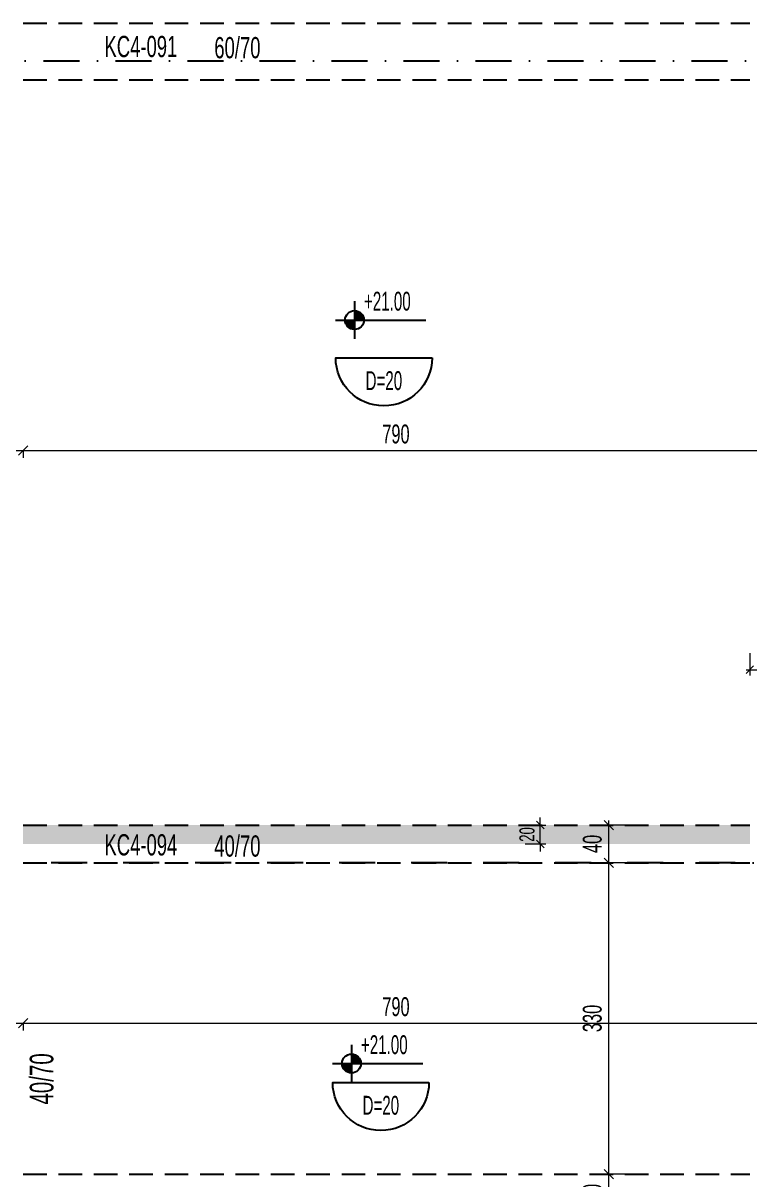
# Model space of a CAD drawing. Header units: millimetres. Extents: x -10495 to 6658, y -696 to 43288.
# Drawn here: x 1740 to 2510, y 1364 to 2590 of the extents above; entities that cross this region are included whole.
import ezdxf
from ezdxf.enums import TextEntityAlignment as Align

# ---------------------------------------------------------------- set-up
doc = ezdxf.new("R2010")
doc.units = ezdxf.units.MM
doc.header["$LTSCALE"] = 100
doc.header["$PDSIZE"] = -100
doc.linetypes.add('DASHDOT', pattern=[25.4, 12.7, -6.35, 0, -6.35])
doc.linetypes.add('HIDDEN', pattern=[0.375, 0.25, -0.125])
for name, color, linetype in [('AKS_ULK', 8, 'DASHDOT'), ('KOT_ULK', 7, 'Continuous'), ('TARAMA BOSLUK-TARIF SEFFAF YUZEYLER_ULK', 159, 'Continuous')]:
    doc.layers.add(name, color=color, linetype=linetype)
for name, color, linetype, lineweight in [('DOSEME ISMI_ULK', 244, 'Continuous', 25), ('KIRIS BOYUT_ULK', 232, 'Continuous', 13), ('KIRIS CIZGI KESIK_ULK', 41, 'HIDDEN', 25), ('KIRIS ISIM_ULK', 221, 'Continuous', 13), ('OLCU IC_ULK', 146, 'Continuous', 18)]:
    doc.layers.add(name, color=color, linetype=linetype, lineweight=lineweight)
doc.styles.add('ulkr-simplxtw.shx', font='ulkr-simplxtw.shx', dxfattribs={"width": 0.65})
doc.dimstyles.new('1-100-IC_ULK', dxfattribs={"dimscale": 10, "dimtxt": 2, "dimasz": 1, "dimexe": 0.75, "dimexo": 1, "dimgap": 0.75, "dimtad": 1, "dimdec": 1, "dimzin": 9, "dimdsep": 46, "dimtxsty": 'ulkr-simplxtw.shx', "dimblk": 'OBLIQUE', "dimcen": 0.1, "dimdle": 0.5, "dimclrd": 146, "dimclre": 146, "dimclrt": 2, "dimadec": 0, "dimazin": 2, "dimtfac": 1, "dimtdec": 1, "dimtix": 1, "dimtmove": 2, "dimatfit": 3, "dimldrblk": 'OBLIQUE', "dimfxl": 1, "dimtolj": 1, "dimtzin": 0, "dimlwd": -1, "dimlwe": -1, "dimarcsym": 0})

# ---------------------------------------------------------------- blocks, each defined once
blk = doc.blocks.new('*U6')
at = {"layer": 'KOT_ULK'}
h = blk.add_hatch(color=251, dxfattribs=at)
h.dxf.hatch_style = 1
h.paths.add_polyline_path([(0, 0), (-10, 0, 0.414214), (0, -10)])
h = blk.add_hatch(color=251, dxfattribs=at)
h.dxf.hatch_style = 1
h.paths.add_polyline_path([(10, 0, 0.414214), (0, 10), (0, 0)])
at = {"layer": 'KOT_ULK', "color": 12}
for p, q in [((0, 20), (0, -20)), ((-20, 0), (75.6, 0))]:
    blk.add_line(p, q, dxfattribs=at)
blk.add_circle((0, 0), 10, dxfattribs=at)
at = {"layer": 'KOT_ULK', "style": 'ulkr-simplxtw.shx', "width": 0.6}
for tag, p in [('6', (10, 145)), ('5', (10, 118)), ('4', (10, 91)), ('3', (10, 64)), ('2', (10, 37)), ('1', (10, 10))]:
    blk.add_attdef(tag, p, '', height=20, dxfattribs=at)
at = {"layer": 'KOT_ULK', "color": 242, "style": 'ulkr-simplxtw.shx', "width": 0.65}
blk.add_attdef('NOT', text='', height=20, dxfattribs=at).set_placement((14.8, -10), align=Align.TOP_LEFT)
blk = doc.blocks.new('Döşeme kalınğı_ULK')
at = {"layer": 'DOSEME ISMI_ULK', "color": 12}
blk.add_lwpolyline([(51, 0, -1), (-51, 0)], format="xyb", close=True, dxfattribs=at)
at = {"layer": 'DOSEME ISMI_ULK', "style": 'ulkr-simplxtw.shx', "width": 0.6}
blk.add_attdef('1', text='', height=20, dxfattribs=at).set_placement((0, -14.2), align=Align.TOP_CENTER)
blk = doc.blocks.new('_Oblique')
at = {"color": 0, "linetype": 'ByBlock', "lineweight": -2}
blk.add_line((-0.5, -0.5), (0.5, 0.5), dxfattribs=at)
blk = doc.blocks.new('*D596')
at = {"layer": 'Defpoints', "color": 0, "transparency": 16777216}
for p in [(1700, 2161.9), (1740, 2161.9), (1740, 2136.9)]:
    blk.add_point(p, dxfattribs=at)
at = {"layer": 'OLCU IC_ULK', "color": 146, "transparency": 16777216}
blk.add_line((1695, 2136.9), (1745, 2136.9), dxfattribs=at)
at = {"layer": 'OLCU IC_ULK', "color": 146, "linetype": 'Continuous', "transparency": 16777216}
for p, q in [((1700, 2136.9), (1700, 2129.4)), ((1740, 2136.9), (1740, 2129.4))]:
    blk.add_line(p, q, dxfattribs=at)
at = {"layer": 'OLCU IC_ULK', "color": 146, "transparency": 16777216, "xscale": 10, "yscale": 10, "zscale": 10, "rotation": 180}
blk.add_blockref('_Oblique', (1700, 2136.9), dxfattribs=at)
at = {"layer": 'OLCU IC_ULK', "color": 146, "transparency": 16777216, "xscale": 10, "yscale": 10, "zscale": 10}
blk.add_blockref('_Oblique', (1740, 2136.9), dxfattribs=at)
at = {"layer": 'OLCU IC_ULK', "color": 2, "transparency": 16777216, "insert": (1720, 2154.4), "char_height": 20, "attachment_point": 5, "style": 'ulkr-simplxtw.shx'}
blk.add_mtext('\\A1;40', dxfattribs=at)
blk = doc.blocks.new('*D597')
at = {"layer": 'Defpoints', "color": 0, "transparency": 16777216}
for p in [(1740, 2161.9), (2530, 2161.9), (2530, 2136.9)]:
    blk.add_point(p, dxfattribs=at)
at = {"layer": 'OLCU IC_ULK', "color": 146, "transparency": 16777216}
blk.add_line((1735, 2136.9), (2535, 2136.9), dxfattribs=at)
at = {"layer": 'OLCU IC_ULK', "color": 146, "linetype": 'Continuous', "transparency": 16777216}
for p, q in [((1740, 2136.9), (1740, 2129.4)), ((2530, 2136.9), (2530, 2129.4))]:
    blk.add_line(p, q, dxfattribs=at)
at = {"layer": 'OLCU IC_ULK', "color": 146, "transparency": 16777216, "xscale": 10, "yscale": 10, "zscale": 10, "rotation": 180}
blk.add_blockref('_Oblique', (1740, 2136.9), dxfattribs=at)
at = {"layer": 'OLCU IC_ULK', "color": 146, "transparency": 16777216, "xscale": 10, "yscale": 10, "zscale": 10}
blk.add_blockref('_Oblique', (2530, 2136.9), dxfattribs=at)
at = {"layer": 'OLCU IC_ULK', "color": 2, "transparency": 16777216, "insert": (2135, 2154.4), "char_height": 20, "attachment_point": 5, "style": 'ulkr-simplxtw.shx'}
blk.add_mtext('\\A1;790', dxfattribs=at)
blk = doc.blocks.new('*D619')
at = {"layer": 'Defpoints', "color": 0, "transparency": 16777216}
for p in [(2530, 1557.4), (1740, 1554.9), (2530, 1529.9)]:
    blk.add_point(p, dxfattribs=at)
at = {"layer": 'OLCU IC_ULK', "color": 146, "transparency": 16777216}
blk.add_line((1735, 1529.9), (2535, 1529.9), dxfattribs=at)
at = {"layer": 'OLCU IC_ULK', "color": 146, "linetype": 'Continuous', "transparency": 16777216}
for p, q in [((1740, 1529.9), (1740, 1522.4)), ((2530, 1529.9), (2530, 1522.4))]:
    blk.add_line(p, q, dxfattribs=at)
at = {"layer": 'OLCU IC_ULK', "color": 146, "transparency": 16777216, "xscale": 10, "yscale": 10, "zscale": 10, "rotation": 180}
blk.add_blockref('_Oblique', (1740, 1529.9), dxfattribs=at)
at = {"layer": 'OLCU IC_ULK', "color": 146, "transparency": 16777216, "xscale": 10, "yscale": 10, "zscale": 10}
blk.add_blockref('_Oblique', (2530, 1529.9), dxfattribs=at)
at = {"layer": 'OLCU IC_ULK', "color": 2, "transparency": 16777216, "insert": (2135, 1547.4), "char_height": 20, "attachment_point": 5, "style": 'ulkr-simplxtw.shx'}
blk.add_mtext('\\A1;790', dxfattribs=at)
blk = doc.blocks.new('*D620')
at = {"layer": 'Defpoints', "color": 0, "transparency": 16777216}
for p in [(1700, 1554.9), (1740, 1554.9), (1740, 1529.9)]:
    blk.add_point(p, dxfattribs=at)
at = {"layer": 'OLCU IC_ULK', "color": 146, "transparency": 16777216}
blk.add_line((1695, 1529.9), (1745, 1529.9), dxfattribs=at)
at = {"layer": 'OLCU IC_ULK', "color": 146, "linetype": 'Continuous', "transparency": 16777216}
for p, q in [((1700, 1529.9), (1700, 1522.4)), ((1740, 1529.9), (1740, 1522.4))]:
    blk.add_line(p, q, dxfattribs=at)
at = {"layer": 'OLCU IC_ULK', "color": 146, "transparency": 16777216, "xscale": 10, "yscale": 10, "zscale": 10, "rotation": 180}
blk.add_blockref('_Oblique', (1700, 1529.9), dxfattribs=at)
at = {"layer": 'OLCU IC_ULK', "color": 146, "transparency": 16777216, "xscale": 10, "yscale": 10, "zscale": 10}
blk.add_blockref('_Oblique', (1740, 1529.9), dxfattribs=at)
at = {"layer": 'OLCU IC_ULK', "color": 2, "transparency": 16777216, "insert": (1720, 1547.4), "char_height": 20, "attachment_point": 5, "style": 'ulkr-simplxtw.shx'}
blk.add_mtext('\\A1;40', dxfattribs=at)
blk = doc.blocks.new('*D529')
at = {"layer": 'Defpoints', "color": 0, "transparency": 16777216}
for p in [(2360.6, 1370), (2401.6, 1370), (2401.6, 1330)]:
    blk.add_point(p, dxfattribs=at)
at = {"layer": 'OLCU IC_ULK', "color": 146, "transparency": 16777216}
blk.add_line((2360.6, 1325), (2360.6, 1375), dxfattribs=at)
at = {"layer": 'OLCU IC_ULK', "color": 146, "linetype": 'Continuous', "transparency": 16777216}
for p, q in [((2391.6, 1370), (2353.1, 1370)), ((2391.6, 1330), (2353.1, 1330))]:
    blk.add_line(p, q, dxfattribs=at)
at = {"layer": 'OLCU IC_ULK', "color": 146, "transparency": 16777216, "xscale": 10, "yscale": 10, "zscale": 10}
for p, rotation in [((2360.6, 1370), 90), ((2360.6, 1330), 270)]:
    blk.add_blockref('_Oblique', p, dxfattribs=dict(at, rotation=rotation))
at = {"layer": 'OLCU IC_ULK', "color": 2, "transparency": 16777216, "insert": (2343.1, 1350), "char_height": 20, "attachment_point": 5, "rotation": 90, "style": 'ulkr-simplxtw.shx'}
blk.add_mtext('\\A1;40', dxfattribs=at)
blk = doc.blocks.new('*D530')
at = {"layer": 'Defpoints', "color": 0, "transparency": 16777216}
for p in [(2360.6, 1700), (2401.6, 1700), (2401.6, 1370)]:
    blk.add_point(p, dxfattribs=at)
at = {"layer": 'OLCU IC_ULK', "color": 146, "transparency": 16777216}
blk.add_line((2360.6, 1365), (2360.6, 1705), dxfattribs=at)
at = {"layer": 'OLCU IC_ULK', "color": 146, "linetype": 'Continuous', "transparency": 16777216}
for p, q in [((2391.6, 1700), (2353.1, 1700)), ((2391.6, 1370), (2353.1, 1370))]:
    blk.add_line(p, q, dxfattribs=at)
at = {"layer": 'OLCU IC_ULK', "color": 146, "transparency": 16777216, "xscale": 10, "yscale": 10, "zscale": 10}
for p, rotation in [((2360.6, 1700), 90), ((2360.6, 1370), 270)]:
    blk.add_blockref('_Oblique', p, dxfattribs=dict(at, rotation=rotation))
at = {"layer": 'OLCU IC_ULK', "color": 2, "transparency": 16777216, "insert": (2343.1, 1535), "char_height": 20, "attachment_point": 5, "rotation": 90, "style": 'ulkr-simplxtw.shx'}
blk.add_mtext('\\A1;330', dxfattribs=at)
blk = doc.blocks.new('*D531')
at = {"layer": 'Defpoints', "color": 0, "transparency": 16777216}
for p in [(2360.6, 1740), (2401.6, 1740), (2401.6, 1700)]:
    blk.add_point(p, dxfattribs=at)
at = {"layer": 'OLCU IC_ULK', "color": 146, "transparency": 16777216}
blk.add_line((2360.6, 1695), (2360.6, 1745), dxfattribs=at)
at = {"layer": 'OLCU IC_ULK', "color": 146, "linetype": 'Continuous', "transparency": 16777216}
for p, q in [((2391.6, 1740), (2353.1, 1740)), ((2391.6, 1700), (2353.1, 1700))]:
    blk.add_line(p, q, dxfattribs=at)
at = {"layer": 'OLCU IC_ULK', "color": 146, "transparency": 16777216, "xscale": 10, "yscale": 10, "zscale": 10}
for p, rotation in [((2360.6, 1740), 90), ((2360.6, 1700), 270)]:
    blk.add_blockref('_Oblique', p, dxfattribs=dict(at, rotation=rotation))
at = {"layer": 'OLCU IC_ULK', "color": 2, "transparency": 16777216, "insert": (2343.1, 1720), "char_height": 20, "attachment_point": 5, "rotation": 90, "style": 'ulkr-simplxtw.shx'}
blk.add_mtext('\\A1;40', dxfattribs=at)
blk = doc.blocks.new('*D539')
at = {"layer": 'Defpoints', "color": 0, "transparency": 16777216}
for p in [(2510, 1930.3), (2550, 1930.3), (2550, 1904.6)]:
    blk.add_point(p, dxfattribs=at)
at = {"layer": 'OLCU IC_ULK', "color": 146, "linetype": 'Continuous', "transparency": 16777216}
for p, q in [((2510, 1922.3), (2510, 1898.6)), ((2550, 1922.3), (2550, 1898.6))]:
    blk.add_line(p, q, dxfattribs=at)
at = {"layer": 'OLCU IC_ULK', "color": 146, "transparency": 16777216}
for p, q in [((2506, 1904.6), (2554, 1904.6)), ((2530, 1904.6), (2551.1, 1868.3)), ((2551.1, 1868.3), (2580, 1868.3))]:
    blk.add_line(p, q, dxfattribs=at)
at = {"layer": 'OLCU IC_ULK', "color": 146, "transparency": 16777216, "xscale": 8, "yscale": 8, "zscale": 8, "rotation": 180}
blk.add_blockref('_Oblique', (2510, 1904.6), dxfattribs=at)
at = {"layer": 'OLCU IC_ULK', "color": 146, "transparency": 16777216, "xscale": 8, "yscale": 8, "zscale": 8}
blk.add_blockref('_Oblique', (2550, 1904.6), dxfattribs=at)
at = {"layer": 'OLCU IC_ULK', "color": 2, "lineweight": -3, "transparency": 16777216, "insert": (2565.6, 1882.3), "char_height": 16, "attachment_point": 5, "style": 'ulkr-simplxtw.shx'}
blk.add_mtext('\\A1;40', dxfattribs=at)
blk = doc.blocks.new('*D543')
at = {"layer": 'Defpoints', "color": 0, "transparency": 16777216}
for p in [(2264.1, 1740), (2287.9, 1740), (2264.1, 1720)]:
    blk.add_point(p, dxfattribs=at)
at = {"layer": 'OLCU IC_ULK', "color": 146, "transparency": 16777216}
for p, q in [((2287.9, 1740), (2287.9, 1748)), ((2287.9, 1720), (2287.9, 1740)), ((2287.9, 1720), (2287.9, 1712))]:
    blk.add_line(p, q, dxfattribs=at)
at = {"layer": 'OLCU IC_ULK', "color": 146, "linetype": 'Continuous', "transparency": 16777216}
for p, q in [((2272.1, 1740), (2293.9, 1740)), ((2272.1, 1720), (2293.9, 1720))]:
    blk.add_line(p, q, dxfattribs=at)
at = {"layer": 'OLCU IC_ULK', "color": 146, "transparency": 16777216, "xscale": 8, "yscale": 8, "zscale": 8}
for p, rotation in [((2287.9, 1740), 270), ((2287.9, 1720), 90)]:
    blk.add_blockref('_Oblique', p, dxfattribs=dict(at, rotation=rotation))
at = {"layer": 'OLCU IC_ULK', "color": 2, "lineweight": -3, "transparency": 16777216, "insert": (2273.9, 1730), "char_height": 16, "attachment_point": 5, "rotation": 90, "style": 'ulkr-simplxtw.shx'}
blk.add_mtext('\\A1;20', dxfattribs=at)
blk = doc.blocks.new('Kiriş_Sembol_ULK')
at = {"layer": 'KIRIS BOYUT_ULK', "style": 'ulkr-simplxtw.shx', "width": 0.65}
blk.add_attdef('B', text='', height=25, dxfattribs=at).set_placement((21, 0.4), align=Align.MIDDLE_LEFT)
at = {"layer": 'KIRIS ISIM_ULK', "style": 'ulkr-simplxtw.shx', "width": 0.65}
blk.add_attdef('K', text='', height=25, dxfattribs=at).set_placement((-18.2, 12.9), align=Align.TOP_RIGHT)
blk = doc.blocks.new('*U10')
at = {"layer": 'KIRIS BOYUT_ULK', "style": 'ulkr-simplxtw.shx', "width": 0.65}
blk.add_attdef('B', text='', height=25, dxfattribs=at).set_placement((10.8, -15.7), align=Align.TOP_CENTER)
at = {"layer": 'KIRIS ISIM_ULK', "style": 'ulkr-simplxtw.shx', "width": 0.65}
blk.add_attdef('K', text='', height=25, dxfattribs=at).set_placement((10.8, 25), align=Align.TOP_CENTER)

msp = doc.modelspace()

# ---------------------------------------------------------------- hatches: boundary and pattern name
at = {"layer": 'TARAMA BOSLUK-TARIF SEFFAF YUZEYLER_ULK', "lineweight": -3}
h = msp.add_hatch(color=256, dxfattribs=at)
h.dxf.hatch_style = 1
h.paths.add_polyline_path([(2510, 1740), (1740, 1740), (1740, 1720), (2510, 1720)])

# ---------------------------------------------------------------- linework, layer by layer
at = {"layer": 'AKS_ULK', "ltscale": 0.03}
for points in [[(-577.53, 2525), (-527.53, 2525), (-527.53, 2550), (6488.3, 2550), (6488.3, 2475), (6538.3, 2475)], [(6538.3, 1700), (-577.53, 1700)]]:
    msp.add_lwpolyline(points, dxfattribs=at)
at = {"layer": 'KIRIS CIZGI KESIK_ULK'}
for p, q in [((1740, 2590), (2510, 2590)), ((1740, 2530), (2510, 2530)), ((1740, 1740), (2510, 1740)), ((1740, 1700), (2510, 1700)), ((1740, 1370), (2510, 1370))]:
    msp.add_line(p, q, dxfattribs=at)

# ---------------------------------------------------------------- block references
at = {"layer": 'DOSEME ISMI_ULK'}
for p in [(2122.22, 2235.29), (2119, 1467.2)]:
    msp.add_blockref('Döşeme kalınğı_ULK', p, dxfattribs=at).add_auto_attribs({'1': 'D=20'})
at = {"layer": 'KIRIS ISIM_ULK'}
ref = msp.add_blockref('Kiriş_Sembol_ULK', (1921.53, 2563.56), dxfattribs=at)
ref.add_attrib('B', '60/70', dxfattribs={"layer": 'KIRIS BOYUT_ULK', "height": 22.5, "style": 'ulkr-simplxtw.shx', "width": 0.65}).set_placement((1942.54, 2564), align=Align.MIDDLE_LEFT)
ref.add_attrib('K', 'KC4-091', dxfattribs={"height": 22.5, "style": 'ulkr-simplxtw.shx', "width": 0.65}).set_placement((1903.37, 2576.5), align=Align.TOP_RIGHT)
ref = msp.add_blockref('Kiriş_Sembol_ULK', (1921.53, 1717.35), dxfattribs=at)
ref.add_attrib('B', '40/70', dxfattribs={"layer": 'KIRIS BOYUT_ULK', "height": 22.5, "style": 'ulkr-simplxtw.shx', "width": 0.65}).set_placement((1942.54, 1717.79), align=Align.MIDDLE_LEFT)
ref.add_attrib('K', 'KC4-094', dxfattribs={"height": 22.5, "style": 'ulkr-simplxtw.shx', "width": 0.65}).set_placement((1903.37, 1730.29), align=Align.TOP_RIGHT)
at = {"layer": 'KIRIS ISIM_ULK', "rotation": 90}
msp.add_blockref('*U10', (1731.31, 1460.11), dxfattribs=at).add_auto_attribs({'K': 'KC4-229', 'B': '40/70'})
at = {"layer": 'KOT_ULK'}
ref = msp.add_blockref('*U6', (2091.13, 2275.29), dxfattribs=at)
ref.add_attrib('1', '+21.00', (2101.13, 2285.29), dxfattribs={"height": 20, "style": 'ulkr-simplxtw.shx', "width": 0.6})
ref = msp.add_blockref('*U6', (2087.9, 1487.2), dxfattribs=at)
ref.add_attrib('1', '+21.00', (2097.9, 1497.2), dxfattribs={"height": 20, "style": 'ulkr-simplxtw.shx', "width": 0.6})

# ---------------------------------------------------------------- dimensions: what is measured, and where the dimension line sits
at = {"layer": 'OLCU IC_ULK'}
for base, p1, p2, picture, middle in [((1740, 2136.88), (1700, 2161.88), (1740, 2161.88), '*D596', (1720, 2154.38)), ((2530, 2136.88), (1740, 2161.88), (2530, 2161.88), '*D597', (2135, 2154.38)), ((1740, 1529.9), (1700, 1554.9), (1740, 1554.9), '*D620', (1720, 1547.4)), ((2530, 1529.9), (1740, 1554.9), (2530, 1557.4), '*D619', (2135, 1547.4))]:
    dim = msp.add_linear_dim(base=base, p1=p1, p2=p2, dimstyle='1-100-IC_ULK', override={"dimfxl": 0, "dimfxlon": 1}, dxfattribs=at)
    dim.commit()
    dim.dimension.update_dxf_attribs({"geometry": picture, "text_midpoint": middle})
at = {"layer": 'OLCU IC_ULK', "lineweight": -3}
dim = msp.add_linear_dim(base=(2550, 1904.62), p1=(2510, 1930.31), p2=(2550, 1930.31), dimstyle='1-100-IC_ULK', override={"dimscale": 8, "dimtmove": 1, "dimfxl": 0}, dxfattribs=at)
dim.commit()
dim.dimension.update_dxf_attribs({"geometry": '*D539', "text_midpoint": (2557.14, 1868.31), "dimtype": 160})
dim = msp.add_linear_dim(base=(2287.91, 1740), p1=(2264.09, 1720), p2=(2264.09, 1740), angle=90, dimstyle='1-100-IC_ULK', override={"dimscale": 8, "dimfxl": 0}, dxfattribs=at)
dim.commit()
dim.dimension.update_dxf_attribs({"geometry": '*D543', "text_midpoint": (2273.91, 1730)})
at = {"layer": 'OLCU IC_ULK'}
for base, p1, p2, picture, middle in [((2360.62, 1740), (2401.64, 1700), (2401.64, 1740), '*D531', (2343.12, 1720)), ((2360.62, 1700), (2401.64, 1370), (2401.64, 1700), '*D530', (2343.12, 1535)), ((2360.62, 1370), (2401.64, 1330), (2401.64, 1370), '*D529', (2343.12, 1350))]:
    dim = msp.add_linear_dim(base=base, p1=p1, p2=p2, angle=90, dimstyle='1-100-IC_ULK', override={"dimfxl": 0}, dxfattribs=at)
    dim.commit()
    dim.dimension.update_dxf_attribs({"geometry": picture, "text_midpoint": middle})

doc.saveas('drawing.dxf')
